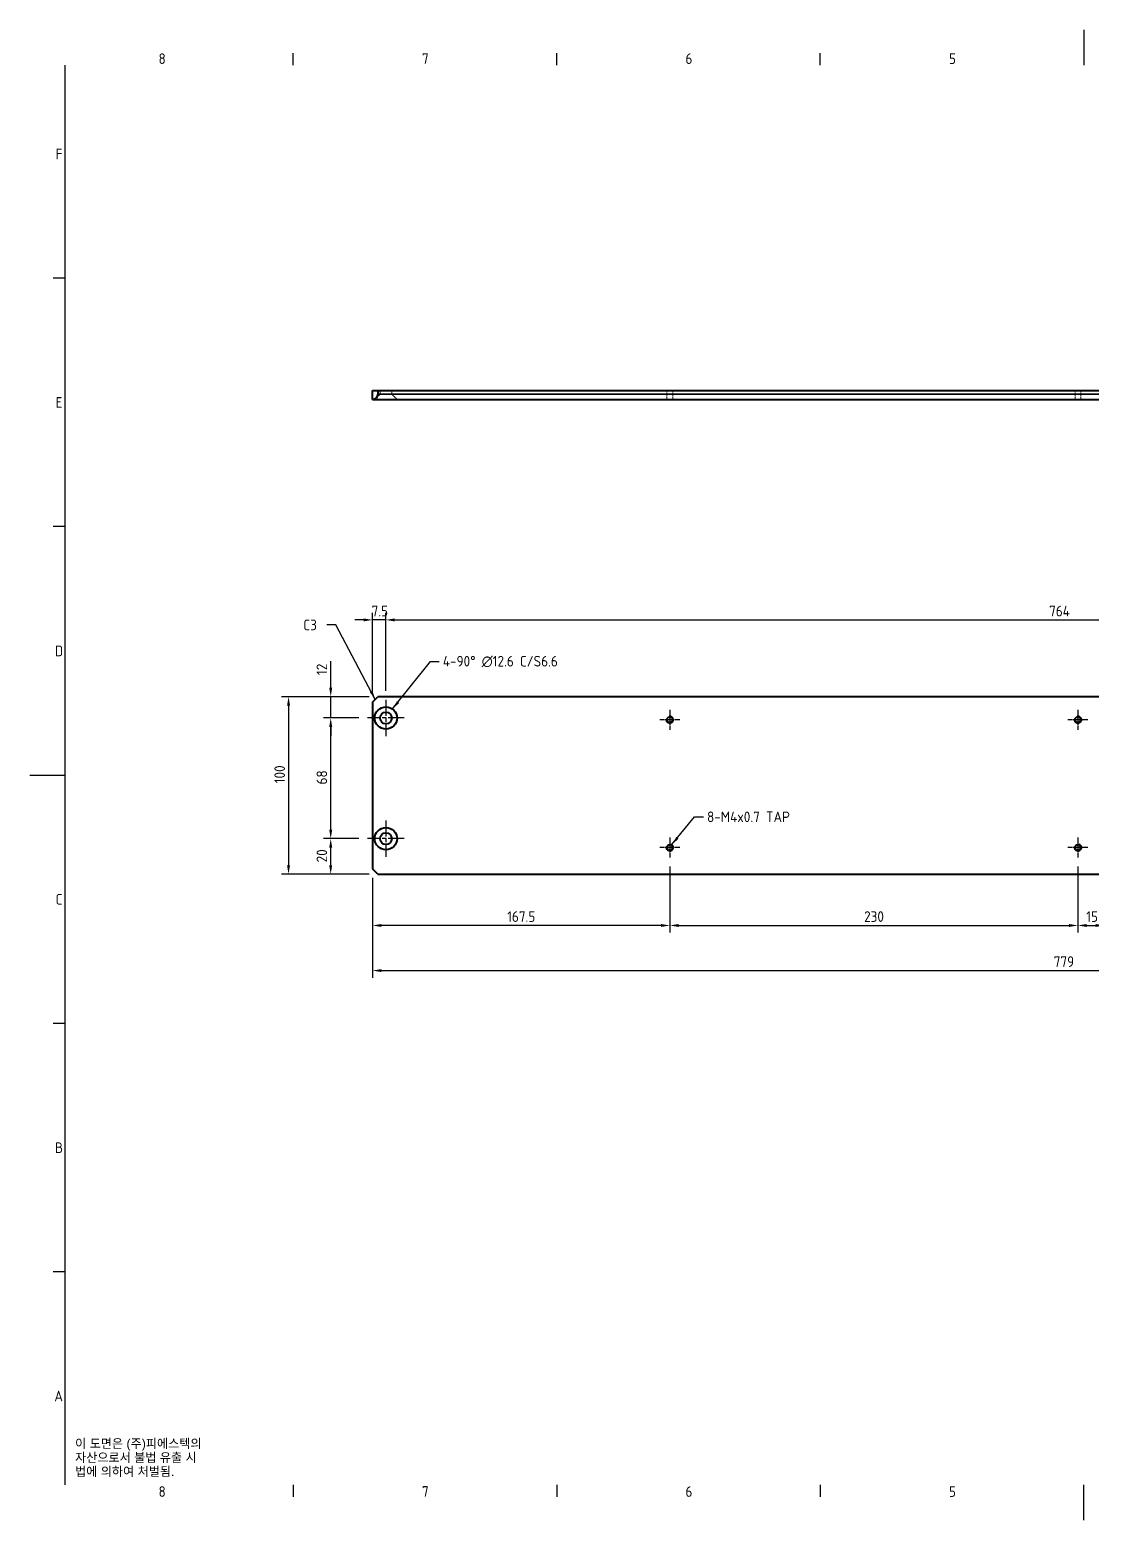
# Model space of a CAD drawing. Header units: millimetres. Extents: x 0 to 1188, y 0 to 840.
# Drawn here: x 0 to 598, y 0 to 840 of the extents above; entities that cross this region are included whole.
import ezdxf

# ---------------------------------------------------------------- set-up
doc = ezdxf.new("R2010")
doc.units = ezdxf.units.MM
doc.header["$LTSCALE"] = 2
doc.linetypes.add('CHAIN', pattern=[0.3543, 0.2362, -0.0295, 0.0591, -0.0295])
doc.linetypes.add('DASHED', pattern=[0.2067, 0.1654, -0.0413])
doc.layers.get('0').update_dxf_attribs({"color": 3, "lineweight": 25})
for name, color, linetype, lineweight in [('가려진 것(ISO)', 2, 'DASHED', 18), ('가시적인 것(ISO)', 3, 'Continuous', 40), ('가시적인 좁은 것(ISO)', 3, 'Continuous', 35), ('경계(ISO)', 7, 'Continuous', 25), ('기호(ISO)', 5, 'Continuous', 25), ('중심 표식(ISO)', 1, 'Continuous', 25), ('치수(ISO)', 2, 'Continuous', 25)]:
    doc.layers.add(name, color=color, linetype=linetype, lineweight=lineweight)
doc.styles.add('문자 텍스트_PSTEK_POSCO', font='isocp.shx')
doc.styles.add('치수 텍스트_PSTEK_POSCO', font='isocp.shx')
doc.dimstyles.new('치수_PSTEK_POSCO', dxfattribs={"dimscale": 2, "dimtxt": 3, "dimasz": 2.5, "dimexe": 2, "dimexo": 2.5, "dimgap": 1, "dimtad": 1, "dimrnd": 1e-08, "dimdsep": 46, "dimtxsty": '치수 텍스트_PSTEK_POSCO', "dimcen": 0.09, "dimdle": 10, "dimclrd": 7, "dimclre": 7, "dimclrt": 2, "dimadec": 1, "dimazin": 2, "dimtfac": 1, "dimtmove": 0, "dimatfit": 3, "dimfxl": 0, "dimtolj": 1, "dimlwd": -1, "dimlwe": -1, "dimarcsym": 0})
doc.dimstyles.new('치수_PSTEK_POSCO$7', dxfattribs={"dimscale": 2, "dimtxt": 3, "dimasz": 2.5, "dimexe": 2, "dimexo": 2.5, "dimgap": 1, "dimtad": 1, "dimrnd": 1e-08, "dimdsep": 46, "dimtxsty": '치수 텍스트_PSTEK_POSCO', "dimcen": 0.09, "dimdle": 10, "dimclrd": 7, "dimclre": 7, "dimclrt": 2, "dimadec": 1, "dimazin": 2, "dimtfac": 1, "dimtmove": 0, "dimatfit": 3, "dimfxl": 0, "dimtolj": 1, "dimlwd": -1, "dimlwe": -1, "dimarcsym": 0})

# ---------------------------------------------------------------- blocks, each defined once
blk = doc.blocks.new('경계 Default Border')
at = {"layer": '경계(ISO)'}
for p, q in [((74.25, 410), (74.25, 413.4)), ((148.5, 410), (148.5, 413.4)), ((222.75, 410), (222.75, 413.4)), ((10, 350), (6.6, 350)), ((10, 280), (6.6, 280)), ((10, 140), (6.6, 140)), ((10, 70), (6.6, 70)), ((74.25, 10), (74.25, 6.6)), ((148.5, 10), (148.5, 6.6)), ((222.75, 10), (222.75, 6.6))]:
    blk.add_line(p, q, dxfattribs=at)
at = {"layer": '경계(ISO)', "flags": 128}
for points in [[(297, 420), (297, 410)], [(10, 10), (10, 410)], [(0, 210), (10, 210)], [(297, 0), (297, 10)]]:
    blk.add_lwpolyline(points, dxfattribs=at)
at = {"layer": '경계(ISO)', "color": 2, "char_height": 3, "attachment_point": 7, "style": '문자 텍스트_PSTEK_POSCO'}
for s, insert in [('8', (36.27, 410.37)), ('7', (110.52, 410.39)), ('6', (184.77, 410.37)), ('5', (259.02, 410.37)), ('F', (7.24, 383.5)), ('E', (7.24, 313.47)), ('D', (7.08, 243.47)), ('C', (7.24, 173.47)), ('B', (7.08, 103.47)), ('A', (6.91, 33.49)), ('8', (36.27, 6.57)), ('7', (110.52, 6.59)), ('6', (184.77, 6.57)), ('5', (259.02, 6.57))]:
    blk.add_mtext(s, dxfattribs=dict(at, insert=insert))
blk = doc.blocks.new('*D23')
at = {"layer": 'Defpoints', "color": 0}
for p in [(360.71, 373.51), (590.71, 373.51), (590.71, 335.2)]:
    blk.add_point(p, dxfattribs=at)
at = {"layer": '치수(ISO)', "color": 7}
for p, q in [((360.71, 368.51), (360.71, 331.2)), ((590.71, 368.51), (590.71, 331.2)), ((365.71, 335.2), (585.71, 335.2))]:
    blk.add_line(p, q, dxfattribs=at)
for points in [[(365.71, 336.03), (365.71, 334.36), (360.71, 335.2)], [(585.71, 336.03), (585.71, 334.36), (590.71, 335.2)]]:
    blk.add_solid(points, dxfattribs=at)
at = {"layer": '치수(ISO)', "color": 2, "insert": (470.23, 340.2), "char_height": 6, "attachment_point": 4, "style": '치수 텍스트_PSTEK_POSCO'}
blk.add_mtext('\\A1;230', dxfattribs=at)
blk = doc.blocks.new('*D24')
at = {"layer": 'Defpoints', "color": 0}
for p in [(590.71, 373.51), (605.71, 373.51), (605.71, 335.2)]:
    blk.add_point(p, dxfattribs=at)
at = {"layer": '치수(ISO)', "color": 7}
for p, q in [((590.71, 368.51), (590.71, 331.2)), ((605.71, 368.51), (605.71, 331.2)), ((595.71, 335.2), (600.71, 335.2))]:
    blk.add_line(p, q, dxfattribs=at)
for points in [[(595.71, 336.03), (595.71, 334.36), (590.71, 335.2)], [(600.71, 336.03), (600.71, 334.36), (605.71, 335.2)]]:
    blk.add_solid(points, dxfattribs=at)
at = {"layer": '치수(ISO)', "color": 2, "insert": (595.39, 340.2), "char_height": 6, "attachment_point": 4, "style": '치수 텍스트_PSTEK_POSCO'}
blk.add_mtext('\\A1;15', dxfattribs=at)
blk = doc.blocks.new('*D27')
at = {"layer": 'Defpoints', "color": 0}
for p in [(193.21, 507.41), (200.71, 462.43), (193.21, 461.13)]:
    blk.add_point(p, dxfattribs=at)
at = {"layer": '치수(ISO)', "color": 7}
for p, q in [((188.21, 507.41), (183.21, 507.41)), ((193.21, 466.13), (193.21, 511.41)), ((200.71, 507.41), (193.21, 507.41)), ((200.71, 467.43), (200.71, 511.41)), ((205.71, 507.41), (210.71, 507.41))]:
    blk.add_line(p, q, dxfattribs=at)
for points in [[(188.21, 508.24), (188.21, 506.57), (193.21, 507.41)], [(205.71, 508.24), (205.71, 506.57), (200.71, 507.41)]]:
    blk.add_solid(points, dxfattribs=at)
at = {"layer": '치수(ISO)', "color": 2, "insert": (192.64, 512.41), "char_height": 6, "attachment_point": 4, "style": '치수 텍스트_PSTEK_POSCO'}
blk.add_mtext('\\A1;7.5', dxfattribs=at)
blk = doc.blocks.new('*D28')
at = {"layer": 'Defpoints', "color": 0}
for p in [(964.71, 507.41), (200.71, 462.43), (964.71, 462.43)]:
    blk.add_point(p, dxfattribs=at)
at = {"layer": '치수(ISO)', "color": 7}
for p, q in [((200.71, 467.43), (200.71, 511.41)), ((205.71, 507.41), (959.71, 507.41)), ((964.71, 467.43), (964.71, 511.41))]:
    blk.add_line(p, q, dxfattribs=at)
for points in [[(205.71, 508.24), (205.71, 506.57), (200.71, 507.41)], [(959.71, 508.24), (959.71, 506.57), (964.71, 507.41)]]:
    blk.add_solid(points, dxfattribs=at)
at = {"layer": '치수(ISO)', "color": 2, "insert": (574.51, 512.41), "char_height": 6, "attachment_point": 4, "style": '치수 텍스트_PSTEK_POSCO'}
blk.add_mtext('\\A1;764', dxfattribs=at)
blk = doc.blocks.new('*D30')
at = {"layer": 'Defpoints', "color": 0}
for p in [(196.21, 464.13), (145.83, 364.13), (196.21, 364.13)]:
    blk.add_point(p, dxfattribs=at)
at = {"layer": '치수(ISO)', "color": 7}
for p, q in [((191.21, 464.13), (141.83, 464.13)), ((145.83, 459.13), (145.83, 369.13)), ((191.21, 364.13), (141.83, 364.13))]:
    blk.add_line(p, q, dxfattribs=at)
for points in [[(144.99, 459.13), (146.66, 459.13), (145.83, 464.13)], [(144.99, 369.13), (146.66, 369.13), (145.83, 364.13)]]:
    blk.add_solid(points, dxfattribs=at)
at = {"layer": '치수(ISO)', "color": 2, "insert": (140.83, 415.33), "char_height": 6, "attachment_point": 4, "rotation": 90, "style": '치수 텍스트_PSTEK_POSCO'}
blk.add_mtext('\\A1;100', dxfattribs=at)
blk = doc.blocks.new('*D31')
at = {"layer": 'Defpoints', "color": 0}
for p in [(169.59, 384.13), (190.41, 384.13), (196.21, 364.13)]:
    blk.add_point(p, dxfattribs=at)
at = {"layer": '치수(ISO)', "color": 7}
for p, q in [((185.41, 384.13), (165.59, 384.13)), ((169.59, 369.13), (169.59, 379.13)), ((191.21, 364.13), (165.59, 364.13))]:
    blk.add_line(p, q, dxfattribs=at)
for points in [[(168.76, 379.13), (170.42, 379.13), (169.59, 384.13)], [(168.76, 369.13), (170.42, 369.13), (169.59, 364.13)]]:
    blk.add_solid(points, dxfattribs=at)
at = {"layer": '치수(ISO)', "color": 2, "insert": (164.59, 370.75), "char_height": 6, "attachment_point": 4, "rotation": 90, "style": '치수 텍스트_PSTEK_POSCO'}
blk.add_mtext('\\A1;20', dxfattribs=at)
blk = doc.blocks.new('*D32')
at = {"layer": 'Defpoints', "color": 0}
for p in [(169.59, 452.13), (190.41, 452.13), (190.41, 384.13)]:
    blk.add_point(p, dxfattribs=at)
at = {"layer": '치수(ISO)', "color": 7}
for p, q in [((185.41, 452.13), (165.59, 452.13)), ((169.59, 389.13), (169.59, 447.13)), ((185.41, 384.13), (165.59, 384.13))]:
    blk.add_line(p, q, dxfattribs=at)
for points in [[(168.76, 447.13), (170.42, 447.13), (169.59, 452.13)], [(168.76, 389.13), (170.42, 389.13), (169.59, 384.13)]]:
    blk.add_solid(points, dxfattribs=at)
at = {"layer": '치수(ISO)', "color": 2, "insert": (164.59, 414.65), "char_height": 6, "attachment_point": 4, "rotation": 90, "style": '치수 텍스트_PSTEK_POSCO'}
blk.add_mtext('\\A1;68', dxfattribs=at)
blk = doc.blocks.new('*D33')
at = {"layer": 'Defpoints', "color": 0}
for p in [(169.59, 464.13), (196.21, 464.13), (190.41, 452.13)]:
    blk.add_point(p, dxfattribs=at)
at = {"layer": '치수(ISO)', "color": 7}
for p, q in [((169.59, 469.13), (169.59, 484.12)), ((191.21, 464.13), (165.59, 464.13)), ((169.59, 452.13), (169.59, 464.13)), ((185.41, 452.13), (165.59, 452.13)), ((169.59, 447.13), (169.59, 442.13))]:
    blk.add_line(p, q, dxfattribs=at)
for points in [[(168.76, 469.13), (170.42, 469.13), (169.59, 464.13)], [(168.76, 447.13), (170.42, 447.13), (169.59, 452.13)]]:
    blk.add_solid(points, dxfattribs=at)
at = {"layer": '치수(ISO)', "color": 2, "insert": (164.59, 476.36), "char_height": 6, "attachment_point": 4, "rotation": 90, "style": '치수 텍스트_PSTEK_POSCO'}
blk.add_mtext('\\A1;12', dxfattribs=at)
blk = doc.blocks.new('*D39')
at = {"layer": 'Defpoints', "color": 0}
for p in [(193.21, 367.13), (972.21, 367.13), (972.21, 309.77)]:
    blk.add_point(p, dxfattribs=at)
at = {"layer": '치수(ISO)', "color": 7}
for p, q in [((193.21, 362.13), (193.21, 305.77)), ((972.21, 362.13), (972.21, 305.77)), ((198.21, 309.77), (967.21, 309.77))]:
    blk.add_line(p, q, dxfattribs=at)
for points in [[(198.21, 310.6), (198.21, 308.93), (193.21, 309.77)], [(967.21, 310.6), (967.21, 308.93), (972.21, 309.77)]]:
    blk.add_solid(points, dxfattribs=at)
at = {"layer": '치수(ISO)', "color": 2, "insert": (577.1, 314.77), "char_height": 6, "attachment_point": 4, "style": '치수 텍스트_PSTEK_POSCO'}
blk.add_mtext('\\A1;779', dxfattribs=at)
blk = doc.blocks.new('*D41')
at = {"layer": 'Defpoints', "color": 0}
for p in [(360.71, 373.51), (193.21, 367.13), (193.21, 335.2)]:
    blk.add_point(p, dxfattribs=at)
at = {"layer": '치수(ISO)', "color": 7}
for p, q in [((193.21, 362.13), (193.21, 331.2)), ((360.71, 368.51), (360.71, 331.2)), ((355.71, 335.2), (198.21, 335.2))]:
    blk.add_line(p, q, dxfattribs=at)
for points in [[(198.21, 336.03), (198.21, 334.36), (193.21, 335.2)], [(355.71, 336.03), (355.71, 334.36), (360.71, 335.2)]]:
    blk.add_solid(points, dxfattribs=at)
at = {"layer": '치수(ISO)', "color": 2, "insert": (269.04, 340.2), "char_height": 6, "attachment_point": 4, "style": '치수 텍스트_PSTEK_POSCO'}
blk.add_mtext('\\A1;167.5', dxfattribs=at)

msp = doc.modelspace()

# ---------------------------------------------------------------- linework, layer by layer
at = {"layer": '가려진 것(ISO)', "ltscale": 4.040371}
for p, q in [((197.412, 634.69), (194.412, 631.69)), ((204.012, 634.69), (207.012, 631.69))]:
    msp.add_line(p, q, dxfattribs=at)
at = {"layer": '가려진 것(ISO)', "ltscale": 1.904597}
for p, q in [((197.412, 636.69), (197.412, 634.69)), ((204.012, 636.69), (204.012, 634.69))]:
    msp.add_line(p, q, dxfattribs=at)
at = {"layer": '가려진 것(ISO)', "ltscale": 4.761642}
for p, q in [((359.091, 631.69), (359.091, 636.69)), ((362.333, 631.69), (362.333, 636.69)), ((589.091, 631.69), (589.091, 636.69)), ((592.333, 631.69), (592.333, 636.69))]:
    msp.add_line(p, q, dxfattribs=at)
at = {"layer": '가시적인 것(ISO)'}
for p, q in [((193.212, 636.69), (196.212, 636.69)), ((193.212, 631.69), (193.212, 636.69)), ((193.212, 631.69), (972.212, 631.69)), ((196.212, 636.69), (196.212, 634.69)), ((196.212, 636.69), (969.212, 636.69)), ((193.212, 461.128), (196.212, 464.128)), ((969.212, 464.128), (196.212, 464.128)), ((193.212, 461.128), (193.212, 367.128)), ((196.212, 364.128), (193.212, 367.128)), ((196.212, 364.128), (969.212, 364.128))]:
    msp.add_line(p, q, dxfattribs=at)
for centre, radius in [((200.712, 452.128), 6.3), ((200.712, 452.128), 3.3), ((360.712, 451.128), 1.621), ((590.712, 451.128), 1.621), ((200.712, 384.128), 6.3), ((200.712, 384.128), 3.3), ((360.712, 379.128), 1.621), ((590.712, 379.128), 1.621)]:
    msp.add_circle(centre, radius, dxfattribs=at)
msp.add_arc((193.212, 634.69), 3, 270, 0, dxfattribs=at)
at = {"layer": '가시적인 좁은 것(ISO)'}
msp.add_line((969.212, 634.69), (196.212, 634.69), dxfattribs=at)
for centre in [(360.712, 451.128), (590.712, 451.128), (360.712, 379.128), (590.712, 379.128)]:
    msp.add_arc(centre, 2, 190, 100, dxfattribs=at)
at = {"layer": '중심 표식(ISO)', "linetype": 'CHAIN', "ltscale": 19.051651}
for p, q in [((200.712, 462.428), (200.712, 441.828)), ((211.012, 452.128), (190.412, 452.128)), ((200.712, 394.428), (200.712, 373.828)), ((211.012, 384.128), (190.412, 384.128))]:
    msp.add_line(p, q, dxfattribs=at)
at = {"layer": '중심 표식(ISO)', "linetype": 'CHAIN', "ltscale": 6.245997}
for p, q in [((360.712, 456.749), (360.712, 445.507)), ((590.712, 456.749), (590.712, 445.507)), ((366.333, 451.128), (355.091, 451.128)), ((596.333, 451.128), (585.091, 451.128)), ((366.333, 379.128), (355.091, 379.128)), ((360.712, 384.749), (360.712, 373.507)), ((596.333, 379.128), (585.091, 379.128)), ((590.712, 384.749), (590.712, 373.507))]:
    msp.add_line(p, q, dxfattribs=at)

# ---------------------------------------------------------------- block references
at = {"xscale": 2, "yscale": 2, "zscale": 2}
msp.add_blockref('경계 Default Border', (0, 0), dxfattribs=at)

# ---------------------------------------------------------------- texts
at = {"layer": '기호(ISO)', "color": 2, "insert": (154.148, 504.586), "char_height": 6, "attachment_point": 4, "style": '치수 텍스트_PSTEK_POSCO'}
msp.add_mtext('{C3}', dxfattribs=at)
at = {"layer": '기호(ISO)', "color": 2, "attachment_point": 4}
for s, insert, char_height, width, line_spacing_factor, style in [('{4-90° \\fAIGDT|b0|i0;\\H6.0000;n\\fisocp|b0|i0;\\H6.0000;12.6 C/S6.6}', (232.791, 483.941), 6, 76.84594, 0.525, '치수 텍스트_PSTEK_POSCO'), ('{8-M4x0.7 TAP}', (381.697, 396.421), 6, 56.57686, 0.525, '치수 텍스트_PSTEK_POSCO'), ('{\\fArial|b0|i0;\\H5.0000;이 도면은 (주)피에스텍의\\P자산으로서 불법 유출 시 \\P법에 의하여 처벌됨.}', (25.51, 35.029), 5, 78.61221, 0.944221, '문자 텍스트_PSTEK_POSCO')]:
    msp.add_mtext(s, dxfattribs=dict(at, insert=insert, char_height=char_height, width=width, line_spacing_factor=line_spacing_factor, style=style))

# ---------------------------------------------------------------- dimensions: what is measured, and where the dimension line sits
at = {"layer": '치수(ISO)', "color": 7}
for base, p1, p2, angle, override, picture, middle in [((193.212, 507.408), (200.712, 462.428), (193.212, 461.128), 180, {"dimdec": 2, "dimtp": 0, "dimtm": 0, "dimtdec": 2, "dimtofl": 1, "dimatfit": 1}, '*D27', (196.962, 507.408)), ((964.712, 507.408), (200.712, 462.428), (964.712, 462.428), 180, {"dimdec": 2, "dimtp": 0, "dimtm": 0, "dimtdec": 2, "dimtofl": 0, "dimatfit": 1}, '*D28', (580.212, 507.408)), ((169.592, 464.128), (190.412, 452.128), (196.212, 464.128), 90, {"dimdec": 2, "dimtp": 0, "dimtm": 0, "dimtdec": 2, "dimtofl": 1, "dimatfit": 1}, '*D33', (169.592, 479.24)), ((145.826, 364.128), (196.212, 464.128), (196.212, 364.128), 90, {"dimdec": 2, "dimtp": 0, "dimtm": 0, "dimtdec": 2, "dimtofl": 0, "dimatfit": 1}, '*D30', (145.826, 420.128)), ((169.592, 452.128), (190.412, 384.128), (190.412, 452.128), 90, {"dimdec": 2, "dimtp": 0, "dimtm": 0, "dimtdec": 2, "dimtofl": 0, "dimatfit": 1}, '*D32', (169.592, 418.128)), ((169.592, 384.128), (196.212, 364.128), (190.412, 384.128), 270, {"dimdec": 2, "dimtp": 0, "dimtm": 0, "dimtdec": 2, "dimtofl": 0, "dimatfit": 1}, '*D31', (169.592, 374.128)), ((193.212, 335.198), (360.712, 373.507), (193.212, 367.128), 180, {"dimdec": 2, "dimtp": 0, "dimtm": 0, "dimtdec": 2, "dimtofl": 0, "dimatfit": 1}, '*D41', (276.962, 335.198)), ((590.712, 335.198), (360.712, 373.507), (590.712, 373.507), 180, {"dimdec": 2, "dimtp": 0, "dimtm": 0, "dimtdec": 2, "dimtofl": 0, "dimatfit": 1}, '*D23', (475.712, 335.198)), ((605.712, 335.198), (590.712, 373.507), (605.712, 373.507), 180, {"dimdec": 2, "dimtp": 0, "dimtm": 0, "dimtdec": 2, "dimtofl": 0, "dimatfit": 1}, '*D24', (598.212, 335.198)), ((972.212, 309.766), (193.212, 367.128), (972.212, 367.128), 180, {"dimdec": 2, "dimtp": 0, "dimtm": 0, "dimtdec": 2, "dimtofl": 0, "dimatfit": 1}, '*D39', (582.712, 309.766))]:
    dim = msp.add_linear_dim(base=base, p1=p1, p2=p2, angle=angle, dimstyle='치수_PSTEK_POSCO', override=override, dxfattribs=at)
    dim.commit()
    dim.dimension.update_dxf_attribs({"geometry": picture, "text_midpoint": middle, "dimtype": 160})

# ---------------------------------------------------------------- leaders
at = {"layer": '기호(ISO)', "color": 7, "annotation_type": 0, "has_hookline": 1}
for points, hookline_direction, text_width in [([(194.712, 462.628), (172.487, 504.586), (167.487, 504.586)], 1, 7.128), ([(204.448, 457.201), (225.791, 483.941), (230.791, 483.941)], 0, 71.829), ([(361.87, 380.759), (374.697, 396.421), (379.697, 396.421)], 0, 48.6)]:
    msp.add_leader(points, dimstyle='치수_PSTEK_POSCO$7', override={"dimtad": 0}, dxfattribs=dict(at, hookline_direction=hookline_direction, text_width=text_width))

doc.saveas('drawing.dxf')
